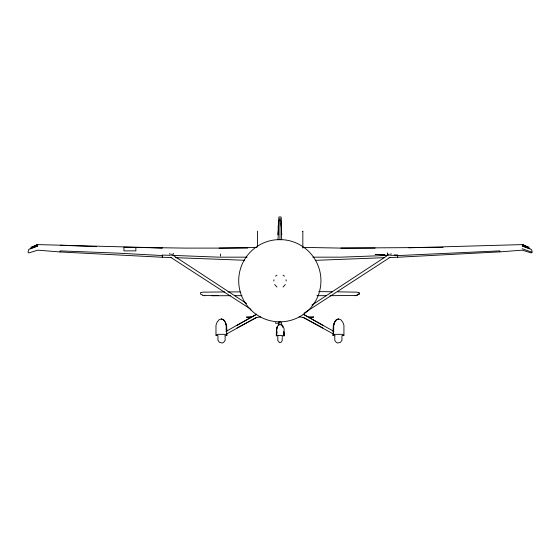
<?xml version="1.0" encoding="UTF-8"?>
<svg xmlns="http://www.w3.org/2000/svg" width="560" height="560" viewBox="0 0 560 560"><rect width="100%" height="100%" fill="white"/><g stroke="black" fill="none" stroke-linecap="round" stroke-linejoin="round"><path stroke-width="0.84" d="M281.183 225.134L281.302 221.725L281.659 239.876M277.984 234.822L278.516 221.725L278.607 223.426M170.177 255.318L162.414 255.101L162.323 257.257L60.032 251.958L37.779 250.166L28.721 252.945L28 252.231L28.721 249.445L37.779 245.945L30.065 248.731M278.25 227.913L278.516 221.725M388.997 257.53L397.586 257.257L397.677 255.192L394.212 255.066M162.414 255.101L162.323 257.257L171.815 257.558M278.159 234.374L278.88 220.556L279.958 220.199L281.148 221.116M332.983 333.704L333.165 335.314L333.704 329.035M276.815 331.73L276.458 335.678L276.976 332.381M278.628 228.417L277.984 239.876M60.032 251.958L60.214 250.88L117.635 253.127L162.414 255.556M273.763 281.057L273.987 279.748M390.768 255.01L391.041 253.484M276.815 331.905C276.612 329.105 276.787 324.926 280.133 324.1L281.841 324.73L283.276 326.613L284.081 328.86L284.081 336.035L283.724 331.73L284.081 335.496L283.654 333.032M276.815 328.86L277.354 326.613L276.458 328.86L276.276 336.035M278.67 221.116L278.88 220.556M302.743 231.504L302.834 231.14L302.834 248.122M333.704 329.483L333.704 325.269L334.509 322.126L336.217 319.795L338.457 319.074L336.392 319.795L334.691 322.308M333.704 325.269L334.691 322.126L333.34 325.269L332.983 332.087M171.472 255.367L171.92 254.023M172.907 254.919L173.446 253.309M285.341 284.508L283.066 287.028M333.165 335.314L334.866 334.327L342.048 334.327L343.931 335.314L343.931 325.269L342.762 322.126L340.879 319.795L338.457 318.899L336.392 319.795M226.926 333.704L226.744 335.496L224.798 335.769M278.971 325.36C276.745 320.432 283.255 320.432 281.029 325.36M343.931 335.139L341.894 335.734M529.935 248.731L522.221 245.945L531.279 249.445L532 250.88L532 252.231L531.279 252.945L522.221 250.166L499.877 251.867L397.586 257.257M275.555 276.192L276.934 275.177M311.899 305.109L388.08 255.101M304.185 313.068L390.229 257.257M226.681 333.907L256.802 317.282M225.939 331.457L256.718 314.139M236.978 325.36L255.871 314.748M237.062 327.957L256.627 317.464L260.75 316.925M31.5 247.387L37.779 244.601L162.414 247.919L123.921 247.205L123.921 250.88L135.856 250.88L135.856 247.387M30.779 247.387L37.779 244.601L34.279 245.945M357.028 295.029L359.093 294.224L359.093 293.055M356.944 295.029L359.184 294.224L359.184 293.055M200.634 292.698L202.699 292.159L224.56 291.942M354.97 295.75L357.028 295.386M354.97 295.386L329.945 295.701M204.764 295.386L218.512 295.414M397.663 255.598L499.786 250.88L499.877 251.867M315.273 260.351L384.699 257.67M408.828 247.793L522.221 244.601L525.721 245.945M219.121 248.101L256.984 247.387M388.15 255.416L340.879 257.166L312.886 257.166M390.747 255.353L397.677 255.192M303.016 247.387L340.879 248.101L443.079 247.387M228.025 291.928L240.135 291.893M211.582 295.75L230.685 295.694M235.025 295.687L241.969 295.666M247.835 248.101L184.842 248.101L136.479 247.387M340.879 248.101L375.158 248.101M247.114 257.166L219.121 257.166L172.767 255.388M279.776 321.86L279.328 321.86L279.776 322.126M279.594 322.126L278.971 321.951M279.237 323.281L275.548 323.281L275.289 322.504M225.218 322.308L223.517 319.795L221.452 318.899L219.03 319.795L217.147 322.126L215.978 325.269L215.978 335.314L217.861 334.327L225.043 334.327L226.926 335.314M277.529 335.496L282.737 335.496M316.939 295.666L326.473 295.687M318.745 291.599L332.577 291.774M337.771 291.844L357.028 292.159L359.093 292.698M175.266 257.67L244.727 260.26M376.887 254.443L375.158 254.38L386.463 255.283M378.623 254.506L384.685 254.723M60.214 245.231L96.642 246.666M335.118 335.769L332.983 335.314M218.015 335.734L215.978 335.139M202.699 295.386L204.764 295.75M282.016 336.574L282.919 336.756M223.517 319.795L221.452 319.074L223.699 319.795L225.4 322.126L226.205 325.269L226.205 329.483M522.221 248.731L532 252.231M202.699 295.029L200.634 294.224L200.634 293.055M529.221 247.387L522.221 244.601L528.5 247.387M333.97 334.327L303.282 317.464L299.068 316.834M303.107 317.282L322.847 327.957M303.282 314.321L333.97 331.457M303.198 314.139L322.938 325.36M170.576 257.257L250.873 309.281M172.732 255.101L246.638 303.541M283.066 275.177L284.445 276.192M276.934 287.028L274.659 284.508M282.016 325.269L282.66 327.271M225.561 322.91L226.569 325.269L226.926 331.282M387.359 253.484L387.989 255.01L387.268 252.854M225.47 322.91L226.205 325.269M169.771 253.309L170.219 254.919M388.976 254.023L389.333 255.367M286.013 279.748L286.237 281.057M279.055 220.556L278.88 219.03L281.12 219.03L281.659 234.374L281.316 225.89M226.205 329.035L226.744 335.314M281.393 230.783L281.659 234.731L281.211 223.3M341.957 336.301L341.957 340.249L340.522 342.314L337.652 343.035L336.217 342.314L334.782 340.34L334.782 336.301M282.198 337.652L282.198 340.613L281.302 342.139L279.594 342.678L277.802 340.613L277.802 335.139M281.12 219.121L281.12 216.965L278.88 216.965L278.88 219.121M279.958 220.199L279.958 239.974M257.432 231.14L257.432 246.708M225.134 336.301L225.134 340.34L223.699 342.314L222.257 343.035L219.387 342.314L217.952 340.249L217.952 336.301M220.556 254.023L220.556 256.088M250.88 316.834L246.575 316.834L246.575 317.639L250.88 317.639L250.88 316.834M313.334 316.834L309.029 316.834L309.029 317.639L313.334 317.639L313.334 316.834M250.936 309.981A41.118 41.118 0 0 0 319.606 291.102A41.118 41.118 0 0 0 268.919 241.066A41.118 41.118 0 0 0 250.936 309.981"/></g></svg>
